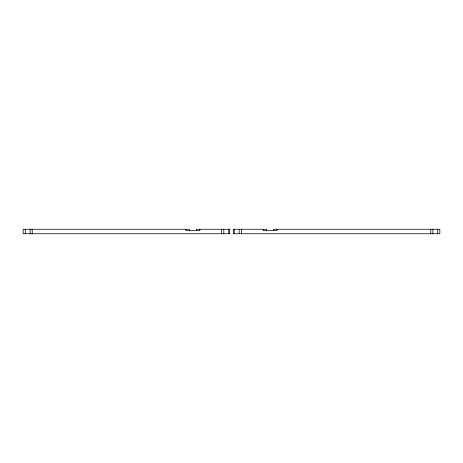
<?xml version="1.0" encoding="UTF-8"?>
<svg xmlns="http://www.w3.org/2000/svg" width="463" height="463" viewBox="0 0 463 463"><rect width="100%" height="100%" fill="white"/><g stroke="black" fill="none" stroke-linecap="round" stroke-linejoin="round"><path stroke-width="0.69" d="M229.683 233.751L23.156 233.751L23.15 229.249L189.413 229.249L189.413 230.638M233.317 233.751L439.844 233.751L439.85 229.249L273.587 229.249L273.587 230.638M437.761 229.249L437.761 233.751M432.893 229.249L432.893 233.751M430.804 229.249L430.804 233.751M277.065 229.249L277.065 230.638L263.152 230.638L263.152 229.249M266.63 230.638L266.63 229.249L233.242 229.249L233.236 233.751M241.634 229.249L241.634 233.751M239.174 229.249L239.174 233.751M234.261 229.249L234.261 233.751M229.758 233.751L229.758 229.249L196.37 229.249L196.37 230.638M228.739 229.249L228.739 233.751M223.826 229.249L223.826 233.751M221.366 229.249L221.366 233.751M199.848 229.249L199.848 230.638L185.935 230.638L185.935 229.249M32.196 229.249L32.196 233.751M30.107 229.249L30.107 233.751M25.239 229.249L25.239 233.751"/></g></svg>
